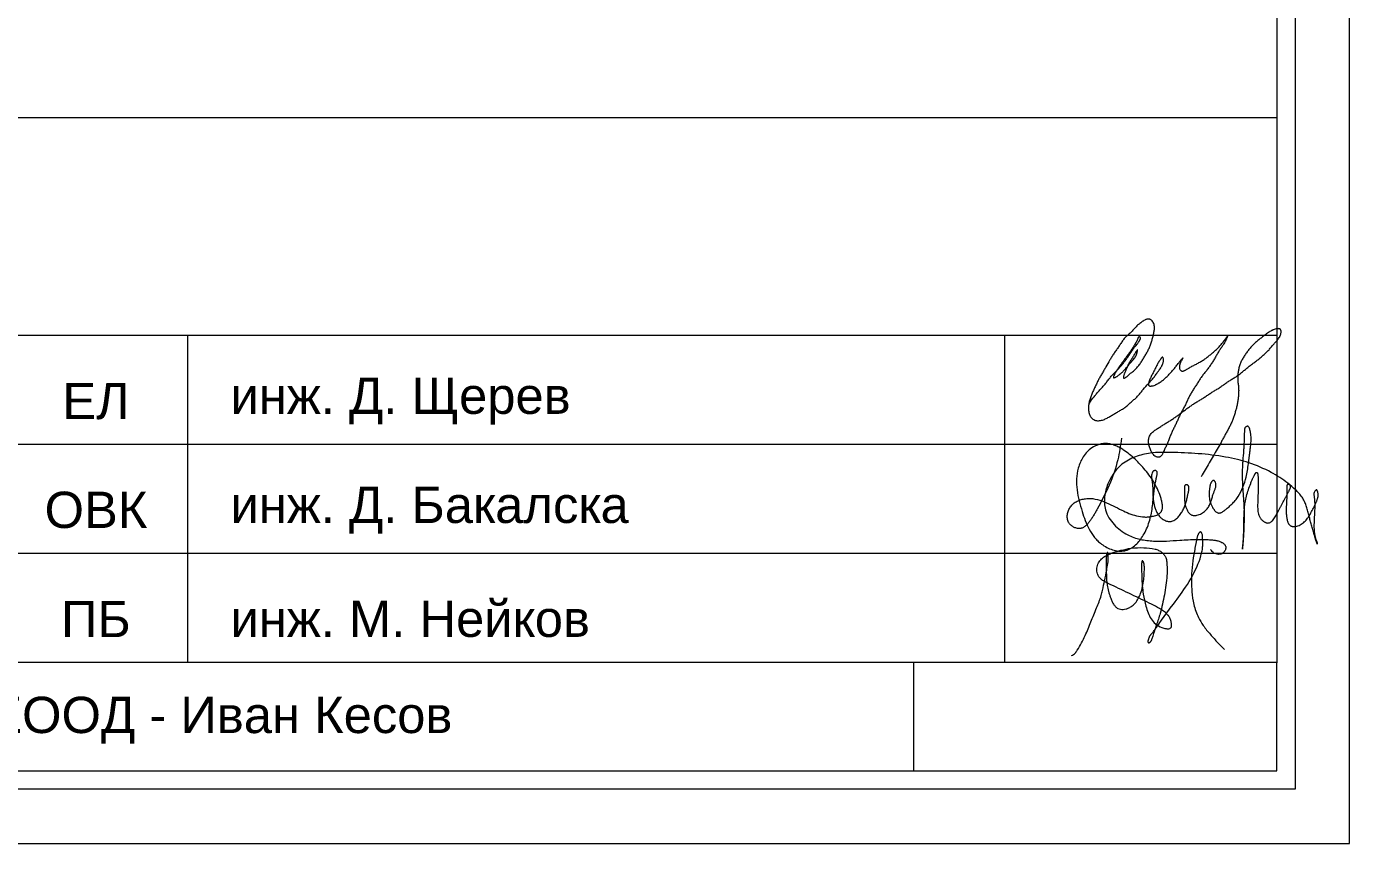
# Model space of a CAD drawing. Header units: centimetres. Extents: x 0 to 25250, y 0 to 2250.
# Drawn here: x 8835.6 to 9200, y 0 to 225.1 of the extents above; entities that cross this region are included whole.
import ezdxf

# ---------------------------------------------------------------- set-up
doc = ezdxf.new("R2010")
doc.units = ezdxf.units.CM
doc.layers.add('A-ANNO-NOTE', color=7, linetype='Continuous', lineweight=9)
doc.layers.add('G-ANNO-TTLB', color=7, linetype='Continuous', lineweight=9)
doc.styles.add('19_xrefed$0$Arial', font='arial.ttf', dxfattribs={"height": 0.2})

# ---------------------------------------------------------------- blocks, each defined once
blk = doc.blocks.new('TEC_ОФИЦИАЛНА РАМКА - TEC_ОФИЦИАЛНА РАМКА-2548456-СГРАДА ТИП III - ПЛАН ПОКРИВ')
at = {"layer": 'A-ANNO-NOTE'}
for p, q in [((41.2208, 1.3538), (41.2208, -1.6462)), ((27.2208, -0.4462), (41.2208, -0.4462)), ((27.2208, -1.6462), (41.2208, -1.6462)), ((27.2234, -1.6462), (41.2234, -1.6462)), ((35.2208, -1.6462), (35.2208, -3.4462)), ((39.7208, -1.6462), (39.7208, -3.4462)), ((41.2208, -1.6462), (41.2208, -3.4462)), ((27.2234, -2.2462), (41.2234, -2.2462)), ((27.2234, -2.8462), (41.2234, -2.8462)), ((27.2208, -3.4462), (41.2208, -3.4462)), ((27.2234, -3.4462), (41.2234, -3.4462)), ((39.2208, -4.0462), (39.2208, -3.4462)), ((41.2208, -4.0462), (41.2208, -3.4462)), ((27.2208, -4.0462), (41.2208, -4.0462))]:
    blk.add_line(p, q, dxfattribs=at)
for points, knots in [([(40.1881, -2.0199), (40.195, -2.0071), (40.2092, -1.9902), (40.2278, -1.9678), (40.242, -1.9512), (40.2568, -1.9351), (40.2714, -1.9188), (40.2848, -1.9016), (40.298, -1.8841), (40.3122, -1.8675), (40.3272, -1.8516), (40.3425, -1.836), (40.3576, -1.8202), (40.3718, -1.8035), (40.3851, -1.7862), (40.398, -1.7685), (40.4104, -1.7506), (40.4205, -1.7354), (40.4286, -1.7233), (40.4339, -1.7159), (40.4383, -1.7101), (40.4429, -1.7043), (40.4488, -1.6972), (40.4544, -1.6902), (40.4583, -1.6846), (40.4607, -1.6809), (40.4626, -1.6778), (40.464, -1.6753), (40.4654, -1.6726), (40.4669, -1.6698), (40.4683, -1.6668), (40.4693, -1.6639), (40.4696, -1.6612), (40.4691, -1.6587), (40.4675, -1.6566), (40.4651, -1.6553), (40.4628, -1.6547), (40.4605, -1.655), (40.4584, -1.6565), (40.4566, -1.6593), (40.4553, -1.6621), (40.4541, -1.6653), (40.4532, -1.668), (40.452, -1.6711), (40.4509, -1.674), (40.449, -1.678), (40.4469, -1.682), (40.4442, -1.6864), (40.442, -1.69), (40.4402, -1.6929), (40.4375, -1.6974), (40.4334, -1.7046), (40.4278, -1.7142), (40.4218, -1.7234), (40.4156, -1.7323), (40.4092, -1.7412), (40.4028, -1.75), (40.3963, -1.7588), (40.3898, -1.7676), (40.3812, -1.7794), (40.3727, -1.7912), (40.3641, -1.803), (40.3577, -1.8117), (40.3513, -1.8206), (40.3449, -1.83), (40.3391, -1.8391), (40.3349, -1.8459), (40.3316, -1.8518), (40.3289, -1.8567), (40.3265, -1.8614), (40.3244, -1.8656), (40.3222, -1.87), (40.3205, -1.8743), (40.32, -1.8775), (40.3204, -1.8796), (40.3225, -1.8804), (40.3263, -1.8796), (40.3299, -1.8782), (40.3331, -1.8768), (40.3369, -1.8749), (40.341, -1.8724), (40.3453, -1.8693), (40.3492, -1.866), (40.3531, -1.8627), (40.3571, -1.8592), (40.3613, -1.8557), (40.3655, -1.8521), (40.3696, -1.8484), (40.375, -1.8433), (40.3812, -1.8367), (40.3884, -1.8285), (40.3955, -1.8202), (40.4025, -1.8118), (40.4084, -1.8049), (40.4133, -1.7994), (40.417, -1.7955), (40.4208, -1.7916), (40.4245, -1.7876), (40.4281, -1.7834), (40.4328, -1.7776), (40.437, -1.7714), (40.4407, -1.7653), (40.444, -1.7594), (40.4474, -1.7522), (40.4502, -1.7431), (40.4522, -1.7343), (40.4529, -1.73), (40.4531, -1.7266), (40.4523, -1.7258), (40.4504, -1.7277), (40.4481, -1.7309), (40.4454, -1.7353), (40.4428, -1.7396), (40.4405, -1.7435), (40.438, -1.7478), (40.4345, -1.7539), (40.4306, -1.7606), (40.4252, -1.7694), (40.4191, -1.779), (40.413, -1.7883), (40.4082, -1.796), (40.4046, -1.8022), (40.4013, -1.8087), (40.3974, -1.8169), (40.3931, -1.8273), (40.3897, -1.8358), (40.387, -1.8422), (40.3844, -1.8483), (40.3819, -1.8545), (40.3794, -1.8617), (40.3775, -1.8679), (40.3759, -1.8739), (40.3753, -1.878), (40.3753, -1.8806), (40.3759, -1.8827), (40.3778, -1.8834), (40.3817, -1.882), (40.3861, -1.8792), (40.3899, -1.8763), (40.3936, -1.8736), (40.3976, -1.8704), (40.4018, -1.8669), (40.4056, -1.8635), (40.4093, -1.8603), (40.4131, -1.857), (40.4186, -1.8525), (40.4258, -1.8467), (40.4345, -1.8397), (40.4413, -1.8337), (40.4465, -1.8286), (40.4514, -1.8233), (40.4573, -1.8163), (40.4638, -1.8075), (40.4722, -1.7956), (40.482, -1.7802), (40.4914, -1.7646), (40.4988, -1.7521), (40.5061, -1.7395), (40.513, -1.7266), (40.5191, -1.7134), (40.5244, -1.6998), (40.529, -1.686), (40.5331, -1.672), (40.5359, -1.6614), (40.5386, -1.6508), (40.5411, -1.6402), (40.5434, -1.6295), (40.5454, -1.6188), (40.5467, -1.6079), (40.5465, -1.5968), (40.5446, -1.586), (40.5405, -1.5758), (40.5351, -1.5682), (40.5296, -1.5629), (40.525, -1.5597), (40.5209, -1.5578), (40.5174, -1.5569), (40.5138, -1.5564), (40.5092, -1.5566), (40.5038, -1.5578), (40.4984, -1.5597), (40.4916, -1.5628), (40.4854, -1.5665), (40.4794, -1.5706), (40.4735, -1.5748), (40.4662, -1.5803), (40.4578, -1.5873), (40.4498, -1.5947), (40.4421, -1.6025), (40.4346, -1.6104), (40.4271, -1.6184), (40.4196, -1.6264), (40.4118, -1.634), (40.4036, -1.6412), (40.3954, -1.6485), (40.3874, -1.6559), (40.3799, -1.6639), (40.3732, -1.6726), (40.3671, -1.6816), (40.3612, -1.6908), (40.3552, -1.7), (40.3491, -1.709), (40.3427, -1.7179), (40.3364, -1.7268), (40.3301, -1.7357), (40.3219, -1.7478), (40.3121, -1.7632), (40.2972, -1.7882), (40.2829, -1.8136), (40.2684, -1.8389), (40.2573, -1.8577), (40.2479, -1.8733), (40.2408, -1.8861), (40.2341, -1.899), (40.2278, -1.9121), (40.2216, -1.9253), (40.2154, -1.9385), (40.2076, -1.955), (40.1989, -1.975), (40.1914, -1.9956), (40.1857, -2.0167), (40.1826, -2.0384), (40.1829, -2.0567), (40.1851, -2.0711), (40.188, -2.0818), (40.1917, -2.0902), (40.1956, -2.0964), (40.2002, -2.1021), (40.2073, -2.1081), (40.2171, -2.1132), (40.2278, -2.1161), (40.2388, -2.1169), (40.2497, -2.1157), (40.264, -2.1122), (40.2808, -2.1051), (40.2966, -2.096), (40.309, -2.0883), (40.3214, -2.0807), (40.3372, -2.0716), (40.3563, -2.0609), (40.372, -2.0518), (40.3841, -2.0437), (40.3958, -2.0349), (40.4092, -2.0226), (40.4251, -2.0075), (40.4419, -1.9936), (40.4579, -1.9786), (40.4713, -1.9613), (40.4885, -1.9377), (40.5094, -1.9173), (40.5288, -1.8955), (40.5426, -1.8785), (40.5533, -1.8638), (40.5617, -1.8519), (40.567, -1.8445), (40.5714, -1.8387), (40.5758, -1.8329), (40.58, -1.827), (40.5838, -1.8207), (40.5864, -1.8157), (40.5887, -1.8107), (40.5905, -1.8066), (40.5917, -1.8032), (40.5929, -1.8), (40.5943, -1.7959), (40.5954, -1.7908), (40.596, -1.7853), (40.5959, -1.7791), (40.595, -1.7733), (40.5938, -1.7696), (40.5926, -1.7675), (40.5911, -1.7667), (40.5893, -1.7672), (40.5872, -1.7686), (40.5851, -1.7708), (40.5829, -1.7734), (40.5808, -1.7763), (40.5788, -1.7792), (40.5763, -1.7827), (40.5725, -1.7884), (40.5682, -1.7956), (40.5634, -1.8042), (40.5582, -1.814), (40.5531, -1.8241), (40.5484, -1.8339), (40.5436, -1.8436), (40.5385, -1.8532), (40.5334, -1.863), (40.5284, -1.8729), (40.5238, -1.8826), (40.5202, -1.8904), (40.5177, -1.8972), (40.5162, -1.9017), (40.5151, -1.9057), (40.5141, -1.9098), (40.5134, -1.914), (40.5135, -1.9178), (40.5139, -1.9203), (40.5149, -1.9225), (40.5166, -1.924), (40.5188, -1.925), (40.5224, -1.9258), (40.5265, -1.9258), (40.5307, -1.9254), (40.5348, -1.9248), (40.5413, -1.9232), (40.5478, -1.9207), (40.5542, -1.9176), (40.559, -1.9152), (40.5638, -1.9127), (40.5686, -1.91), (40.5734, -1.9072), (40.5795, -1.9032), (40.5868, -1.8978), (40.5953, -1.8909), (40.6035, -1.8837), (40.6143, -1.8738), (40.6272, -1.861), (40.642, -1.8449), (40.6562, -1.8283), (40.6697, -1.8112), (40.6813, -1.7963), (40.6888, -1.7861), (40.6947, -1.7786), (40.7005, -1.7721), (40.7039, -1.7688), (40.703, -1.7713), (40.6985, -1.779), (40.6943, -1.7862), (40.6912, -1.7921), (40.6889, -1.7971), (40.6872, -1.8017), (40.6859, -1.8063), (40.6846, -1.8127), (40.6835, -1.8202), (40.6841, -1.8277), (40.6859, -1.8331), (40.6893, -1.8379), (40.6931, -1.8409), (40.6964, -1.8425), (40.699, -1.8431), (40.7016, -1.8432), (40.7051, -1.8428), (40.7096, -1.8414), (40.714, -1.8392), (40.7175, -1.8374), (40.7208, -1.8355), (40.7264, -1.8323), (40.7325, -1.8286), (40.7386, -1.825), (40.7449, -1.8214), (40.7529, -1.817), (40.7626, -1.8118), (40.7724, -1.8069), (40.7821, -1.8019), (40.7949, -1.795), (40.8075, -1.7877), (40.8197, -1.7797), (40.8315, -1.7711), (40.8429, -1.762), (40.8542, -1.7528), (40.8627, -1.7459), (40.8711, -1.739), (40.8794, -1.7318), (40.8874, -1.7245), (40.8952, -1.7167), (40.9027, -1.7088), (40.9098, -1.7008), (40.9169, -1.6922), (40.9229, -1.6846), (40.9274, -1.6789), (40.9306, -1.6749), (40.9335, -1.6714), (40.9364, -1.6678), (40.9391, -1.6642), (40.9417, -1.6606), (40.9439, -1.6575), (40.9463, -1.654), (40.9498, -1.6492), (40.9484, -1.6537), (40.9457, -1.6601), (40.9437, -1.6643), (40.9414, -1.6688), (40.9383, -1.6744), (40.9341, -1.6823), (40.9296, -1.6906), (40.9258, -1.697), (40.9219, -1.7032), (40.9169, -1.7107), (40.9106, -1.7196), (40.9055, -1.7271), (40.9015, -1.7333), (40.8977, -1.7395), (40.8913, -1.7505), (40.8825, -1.7665), (40.8714, -1.7853), (40.8596, -1.8037), (40.8472, -1.8217), (40.8363, -1.8363), (40.8272, -1.8477), (40.8203, -1.8561), (40.8134, -1.8646), (40.8067, -1.8733), (40.8004, -1.8822), (40.7945, -1.8914), (40.7889, -1.9008), (40.7833, -1.9102), (40.7776, -1.9195), (40.7715, -1.9286), (40.7653, -1.9376), (40.7592, -1.9467), (40.7533, -1.9558), (40.7459, -1.9684), (40.7374, -1.9845), (40.7282, -2.0043), (40.7206, -2.0209), (40.7142, -2.034), (40.709, -2.0436), (40.7036, -2.0531), (40.6983, -2.0627), (40.6931, -2.0723), (40.6866, -2.0853), (40.679, -2.1019), (40.6702, -2.1219), (40.6625, -2.1384), (40.6562, -2.1515), (40.6498, -2.1646), (40.6434, -2.1777), (40.6375, -2.191), (40.6334, -2.2012), (40.6295, -2.2114), (40.6257, -2.2216), (40.6225, -2.2301), (40.6197, -2.2369), (40.6167, -2.2435), (40.6129, -2.2518), (40.6081, -2.2617), (40.6043, -2.2699), (40.6013, -2.2765), (40.5984, -2.2831), (40.5956, -2.2898), (40.5929, -2.2956), (40.5912, -2.299), (40.5895, -2.3023), (40.5872, -2.3065), (40.5839, -2.3109), (40.5806, -2.314), (40.5774, -2.3158), (40.574, -2.3172), (40.5694, -2.3181), (40.5637, -2.318), (40.5583, -2.3167), (40.5533, -2.3144), (40.5487, -2.3113), (40.5431, -2.3064), (40.5371, -2.2995), (40.5311, -2.2903), (40.5261, -2.2806), (40.5219, -2.2705), (40.5182, -2.2602), (40.5154, -2.2496), (40.5136, -2.2388), (40.5133, -2.2278), (40.5146, -2.2169), (40.5176, -2.2063), (40.5222, -2.1963), (40.5284, -2.1871), (40.536, -2.1792), (40.5445, -2.1723), (40.5535, -2.166), (40.5627, -2.1602), (40.5719, -2.1543), (40.5812, -2.1485), (40.5935, -2.1407), (40.6089, -2.131), (40.6275, -2.1195), (40.6459, -2.1077), (40.664, -2.0955), (40.6818, -2.0827), (40.6991, -2.0695), (40.7165, -2.0562), (40.7342, -2.0433), (40.7521, -2.0309), (40.7704, -2.0189), (40.7891, -2.0075), (40.8048, -1.9982), (40.8172, -1.9906), (40.8294, -1.9826), (40.8412, -1.9742), (40.8533, -1.9659), (40.8655, -1.958), (40.8813, -1.949), (40.9002, -1.938), (40.9181, -1.9254), (40.9357, -1.9125), (40.9538, -1.9001), (40.9722, -1.8884), (40.991, -1.8772), (41.0093, -1.8652), (41.0264, -1.8516), (41.0429, -1.8372), (41.0597, -1.8233), (41.0769, -1.8098), (41.0945, -1.7969), (41.1121, -1.7839), (41.1291, -1.7701), (41.1457, -1.7559), (41.1619, -1.7412), (41.1749, -1.7284), (41.1845, -1.7175), (41.1915, -1.7091), (41.1984, -1.7006), (41.2042, -1.6936), (41.2091, -1.6881), (41.214, -1.6828), (41.219, -1.6775), (41.2238, -1.672), (41.2284, -1.6663), (41.2325, -1.6602), (41.2362, -1.6539), (41.2394, -1.6475), (41.2419, -1.6408), (41.2434, -1.6335), (41.2438, -1.6286), (41.2438, -1.6245), (41.2434, -1.6205), (41.2425, -1.6169), (41.2407, -1.6139), (41.239, -1.6122), (41.2368, -1.6109), (41.2335, -1.6098), (41.2287, -1.6093), (41.2204, -1.6098), (41.2112, -1.6118), (41.2029, -1.6148), (41.1964, -1.6178), (41.1899, -1.6209), (41.1834, -1.6244), (41.1772, -1.6283), (41.1711, -1.6324), (41.1638, -1.6378), (41.1551, -1.6444), (41.1465, -1.6511), (41.1378, -1.6577), (41.1292, -1.6645), (41.1206, -1.6712), (41.1092, -1.6803), (41.0981, -1.6898), (41.0877, -1.7), (41.0778, -1.7107), (41.0686, -1.722), (41.0597, -1.7335), (41.051, -1.7452), (41.0407, -1.7602), (41.0294, -1.779), (41.0214, -1.7954), (41.0162, -1.809), (41.0118, -1.8229), (41.008, -1.8408), (41.0058, -1.8589), (41.0049, -1.8734), (41.0049, -1.8844), (41.0053, -1.8953), (41.0064, -1.9062), (41.0077, -1.917), (41.009, -1.9279), (41.01, -1.9388), (41.0103, -1.9497), (41.01, -1.9606), (41.0094, -1.9715), (41.0084, -1.9824), (41.007, -1.9969), (41.0053, -2.0114), (41.0027, -2.0258), (40.9996, -2.04), (40.9958, -2.0541), (40.9916, -2.068), (40.9874, -2.082), (40.983, -2.0959), (40.978, -2.1096), (40.9727, -2.1231), (40.9651, -2.1397), (40.955, -2.1591), (40.9445, -2.1782), (40.9339, -2.1974), (40.9236, -2.2167), (40.9096, -2.2422), (40.8911, -2.2736), (40.8694, -2.3115), (40.8475, -2.3494), (40.8256, -2.3872), (40.8111, -2.4124), (40.8038, -2.4251)], [0, 0, 0, 0, 0.013993, 0.020989, 0.027986, 0.034982, 0.041979, 0.048975, 0.055972, 0.062968, 0.069965, 0.076961, 0.083958, 0.090954, 0.097951, 0.104947, 0.111943, 0.11894, 0.122438, 0.125936, 0.127685, 0.129435, 0.132933, 0.136431, 0.13818, 0.139929, 0.140804, 0.141678, 0.142553, 0.143428, 0.144302, 0.145177, 0.146051, 0.146926, 0.1478, 0.148675, 0.149331, 0.149987, 0.151299, 0.152173, 0.153048, 0.153922, 0.154797, 0.155234, 0.156546, 0.15742, 0.15917, 0.160919, 0.162668, 0.163542, 0.164417, 0.167915, 0.171413, 0.174912, 0.17841, 0.181908, 0.185406, 0.188905, 0.192403, 0.195901, 0.202897, 0.206396, 0.209894, 0.213392, 0.21689, 0.220389, 0.223887, 0.225636, 0.227385, 0.229134, 0.230009, 0.230883, 0.232632, 0.233507, 0.234382, 0.235693, 0.237005, 0.23788, 0.238754, 0.239629, 0.241378, 0.243127, 0.244876, 0.246625, 0.248375, 0.250124, 0.251873, 0.253622, 0.255371, 0.258869, 0.262367, 0.265866, 0.269364, 0.272862, 0.274611, 0.27636, 0.278109, 0.279859, 0.281608, 0.283357, 0.286855, 0.288604, 0.290353, 0.293852, 0.29735, 0.299099, 0.299973, 0.300848, 0.302597, 0.303472, 0.304346, 0.306095, 0.30697, 0.307844, 0.309594, 0.311343, 0.314841, 0.318339, 0.321837, 0.325336, 0.328834, 0.330583, 0.332332, 0.33583, 0.339329, 0.342827, 0.344576, 0.346325, 0.349823, 0.351572, 0.353321, 0.355071, 0.355945, 0.35682, 0.357694, 0.359006, 0.360318, 0.362067, 0.362942, 0.363816, 0.365565, 0.367314, 0.369064, 0.370813, 0.372562, 0.374311, 0.377809, 0.381307, 0.384806, 0.386555, 0.388304, 0.391802, 0.3953, 0.398799, 0.405795, 0.412791, 0.41629, 0.419788, 0.426784, 0.430283, 0.433781, 0.440777, 0.444276, 0.447774, 0.451272, 0.45477, 0.458268, 0.461767, 0.465265, 0.468763, 0.472261, 0.47576, 0.479258, 0.481007, 0.482756, 0.484505, 0.48538, 0.486254, 0.488003, 0.489753, 0.491502, 0.493251, 0.496749, 0.498498, 0.500247, 0.503746, 0.507244, 0.510742, 0.51424, 0.517738, 0.521237, 0.524735, 0.528233, 0.531731, 0.53523, 0.538728, 0.542226, 0.545724, 0.549223, 0.552721, 0.556219, 0.559717, 0.563215, 0.566714, 0.570212, 0.57371, 0.580707, 0.587703, 0.601696, 0.608692, 0.615689, 0.622685, 0.626184, 0.629682, 0.636678, 0.640177, 0.643675, 0.650671, 0.657668, 0.664664, 0.671661, 0.678657, 0.685654, 0.689152, 0.69265, 0.696148, 0.697897, 0.699647, 0.703145, 0.706643, 0.710141, 0.713639, 0.717138, 0.720636, 0.727632, 0.734629, 0.738127, 0.741625, 0.748622, 0.755618, 0.762615, 0.766113, 0.769611, 0.776608, 0.783604, 0.790601, 0.797597, 0.804594, 0.81159, 0.825583, 0.832579, 0.839576, 0.846572, 0.850071, 0.853569, 0.855318, 0.857067, 0.860565, 0.862314, 0.864063, 0.865813, 0.867562, 0.868436, 0.869311, 0.87106, 0.872809, 0.874558, 0.876307, 0.878056, 0.878931, 0.879806, 0.88068, 0.881555, 0.882429, 0.883304, 0.884178, 0.885053, 0.885927, 0.886802, 0.888551, 0.892049, 0.895548, 0.899046, 0.902544, 0.906042, 0.90954, 0.913039, 0.916537, 0.920035, 0.923533, 0.927032, 0.928781, 0.93053, 0.931404, 0.932279, 0.934028, 0.934903, 0.935777, 0.936652, 0.937526, 0.938401, 0.939275, 0.941025, 0.941899, 0.942774, 0.944523, 0.948021, 0.94977, 0.951519, 0.953268, 0.955018, 0.956767, 0.958516, 0.962014, 0.965512, 0.96901, 0.972509, 0.979505, 0.986502, 0.993498, 1.000495, 1.007491, 1.010989, 1.014487, 1.016237, 1.017111, 1.019735, 1.021484, 1.023233, 1.024982, 1.026731, 1.02848, 1.03023, 1.031979, 1.035477, 1.037226, 1.038975, 1.040724, 1.042473, 1.043348, 1.044222, 1.045097, 1.045972, 1.047721, 1.04947, 1.050344, 1.051219, 1.052968, 1.056466, 1.058215, 1.059964, 1.063463, 1.066961, 1.070459, 1.073957, 1.077456, 1.084452, 1.08795, 1.091449, 1.098445, 1.101943, 1.105442, 1.10894, 1.112438, 1.115936, 1.119434, 1.122933, 1.126431, 1.129929, 1.133427, 1.135177, 1.136926, 1.138675, 1.140424, 1.142173, 1.143048, 1.143922, 1.144797, 1.145671, 1.148295, 1.149169, 1.150919, 1.152668, 1.154417, 1.157915, 1.161413, 1.163162, 1.164911, 1.16841, 1.171908, 1.175406, 1.177155, 1.178904, 1.182403, 1.189399, 1.196396, 1.203392, 1.210389, 1.217385, 1.220883, 1.224381, 1.22788, 1.231378, 1.234876, 1.238374, 1.241873, 1.245371, 1.248869, 1.252367, 1.255866, 1.259364, 1.262862, 1.26636, 1.273357, 1.280353, 1.28735, 1.290848, 1.294346, 1.297844, 1.301343, 1.304841, 1.308339, 1.315335, 1.322332, 1.329328, 1.332827, 1.336325, 1.343321, 1.34682, 1.350318, 1.353816, 1.357314, 1.360813, 1.362562, 1.364311, 1.367809, 1.371307, 1.374805, 1.376555, 1.378304, 1.381802, 1.383551, 1.384426, 1.3853, 1.387049, 1.388798, 1.390547, 1.391422, 1.392297, 1.394046, 1.395795, 1.397544, 1.399293, 1.401042, 1.402791, 1.40629, 1.409788, 1.413286, 1.416784, 1.420282, 1.423781, 1.427279, 1.430777, 1.434275, 1.437774, 1.441272, 1.44477, 1.448268, 1.451767, 1.455265, 1.458763, 1.462261, 1.465759, 1.469258, 1.476254, 1.483251, 1.490247, 1.497244, 1.50424, 1.511237, 1.518233, 1.525229, 1.532226, 1.539222, 1.546219, 1.553215, 1.556714, 1.560212, 1.567208, 1.570706, 1.574205, 1.581201, 1.588198, 1.595194, 1.602191, 1.609187, 1.616183, 1.62318, 1.630176, 1.637173, 1.644169, 1.651166, 1.658162, 1.665159, 1.672155, 1.679152, 1.686148, 1.693145, 1.700141, 1.703639, 1.707138, 1.710636, 1.714134, 1.715883, 1.717632, 1.72113, 1.72288, 1.724629, 1.728127, 1.729876, 1.731625, 1.735123, 1.736873, 1.738622, 1.739496, 1.740371, 1.74212, 1.742994, 1.743869, 1.744744, 1.745618, 1.747367, 1.749116, 1.752615, 1.756113, 1.757862, 1.759611, 1.763109, 1.764858, 1.766607, 1.770106, 1.773604, 1.777102, 1.7806, 1.784099, 1.787597, 1.791095, 1.798092, 1.80159, 1.805088, 1.812085, 1.815583, 1.819081, 1.826077, 1.833074, 1.84007, 1.843569, 1.847067, 1.854063, 1.86106, 1.864558, 1.868056, 1.871554, 1.875053, 1.878551, 1.882049, 1.885547, 1.889046, 1.892544, 1.896042, 1.89954, 1.903039, 1.910035, 1.913533, 1.917032, 1.924028, 1.927526, 1.931024, 1.938021, 1.941519, 1.945017, 1.952014, 1.95901, 1.966007, 1.973003, 1.98, 1.986996, 2.000989, 2.014982, 2.028975, 2.042968, 2.056961, 2.056961, 2.056961, 2.056961]), ([(40.3644, -2.213), (40.359, -2.2527), (40.3468, -2.3416), (40.2998, -2.473), (40.2518, -2.5668), (40.2214, -2.6213), (40.2116, -2.6381), (40.2029, -2.6519), (40.1956, -2.6627), (40.1886, -2.6727), (40.1795, -2.6845), (40.1694, -2.695), (40.1601, -2.702), (40.1525, -2.7063), (40.1457, -2.7088), (40.14, -2.71), (40.134, -2.7107), (40.1264, -2.7105), (40.1143, -2.7084), (40.1, -2.7029), (40.0873, -2.6941), (40.0788, -2.6852), (40.0732, -2.677), (40.0688, -2.6672), (40.0654, -2.6523), (40.0658, -2.6331), (40.072, -2.611), (40.0831, -2.5904), (40.0995, -2.5728), (40.1201, -2.5594), (40.1428, -2.5505), (40.1674, -2.5454), (40.1933, -2.5443), (40.2285, -2.5486), (40.2707, -2.5624), (40.3185, -2.5852), (40.3629, -2.6082), (40.4057, -2.6278), (40.4475, -2.642), (40.4839, -2.6476), (40.5134, -2.647), (40.5321, -2.6443), (40.5475, -2.6406), (40.5595, -2.6365), (40.569, -2.6317), (40.5759, -2.6268), (40.5802, -2.6227), (40.5835, -2.6183), (40.586, -2.614), (40.5879, -2.6093), (40.5896, -2.6028), (40.5907, -2.5945), (40.5905, -2.5812), (40.5879, -2.5647), (40.5807, -2.5372), (40.5683, -2.5023), (40.5481, -2.4616), (40.5233, -2.4236), (40.4877, -2.3787), (40.4409, -2.3277), (40.3927, -2.2883), (40.3561, -2.2654), (40.3345, -2.2544), (40.3117, -2.2462), (40.2808, -2.2406), (40.242, -2.2449), (40.2034, -2.2623), (40.1743, -2.2871), (40.1534, -2.3144), (40.1374, -2.3449), (40.1231, -2.3857), (40.1154, -2.4375), (40.1188, -2.4985), (40.1307, -2.5583), (40.147, -2.6143), (40.1646, -2.667), (40.186, -2.7156), (40.2099, -2.753), (40.2337, -2.7791), (40.2559, -2.7982), (40.283, -2.8152), (40.315, -2.8287), (40.349, -2.8359), (40.3781, -2.8348), (40.4, -2.8282), (40.4205, -2.8184), (40.4432, -2.8014), (40.4662, -2.7764), (40.4867, -2.7466), (40.5041, -2.7124), (40.5226, -2.6617), (40.5335, -2.6082), (40.5392, -2.5536), (40.5424, -2.5189), (40.546, -2.4913), (40.5492, -2.4706), (40.553, -2.4501), (40.5563, -2.4349), (40.5585, -2.425), (40.5595, -2.4203), (40.5603, -2.4164), (40.5609, -2.4132), (40.5615, -2.4099), (40.5619, -2.4059), (40.5616, -2.4011), (40.5596, -2.3964), (40.5569, -2.3935), (40.5545, -2.3921), (40.5529, -2.3915), (40.5512, -2.3912), (40.5488, -2.3911), (40.5458, -2.3915), (40.5429, -2.3926), (40.5408, -2.3939), (40.5389, -2.3954), (40.5368, -2.3977), (40.5349, -2.401), (40.5321, -2.4075), (40.5301, -2.4173), (40.5305, -2.435), (40.534, -2.4523), (40.5359, -2.4699), (40.5366, -2.4832), (40.537, -2.4965), (40.5375, -2.5188), (40.5393, -2.5502), (40.5449, -2.5835), (40.5532, -2.6092), (40.5619, -2.6275), (40.5737, -2.6441), (40.5864, -2.6557), (40.5983, -2.6632), (40.6081, -2.6678), (40.6168, -2.6704), (40.6239, -2.6716), (40.6296, -2.672), (40.6354, -2.6717), (40.6435, -2.6702), (40.653, -2.6664), (40.6634, -2.6598), (40.6757, -2.6491), (40.6888, -2.6334), (40.7016, -2.613), (40.7121, -2.5917), (40.7197, -2.5697), (40.7253, -2.547), (40.7291, -2.5298), (40.7317, -2.518), (40.733, -2.5117), (40.7343, -2.5054), (40.7353, -2.4991), (40.7359, -2.4938), (40.7361, -2.4895), (40.7362, -2.4862), (40.736, -2.4828), (40.7354, -2.4796), (40.7345, -2.4771), (40.7334, -2.4753), (40.7325, -2.4742), (40.7317, -2.4733), (40.7306, -2.4723), (40.729, -2.4713), (40.727, -2.4703), (40.7247, -2.4695), (40.7221, -2.4692), (40.7193, -2.4694), (40.7168, -2.4703), (40.7149, -2.4721), (40.7134, -2.4744), (40.7123, -2.477), (40.7117, -2.4792), (40.7115, -2.481), (40.7113, -2.4831), (40.7112, -2.4861), (40.7114, -2.4892), (40.7115, -2.4917), (40.7115, -2.4941), (40.7115, -2.4985), (40.7114, -2.5048), (40.7114, -2.5122), (40.7113, -2.5197), (40.7113, -2.5272), (40.7113, -2.5347), (40.7114, -2.5447), (40.7119, -2.5571), (40.7137, -2.572), (40.7169, -2.5867), (40.7211, -2.5988), (40.7256, -2.6086), (40.7297, -2.6161), (40.7337, -2.6221), (40.7374, -2.6265), (40.7411, -2.6301), (40.7459, -2.6338), (40.7522, -2.6368), (40.7589, -2.6384), (40.7658, -2.639), (40.7727, -2.6386), (40.7818, -2.6371), (40.7929, -2.6338), (40.8055, -2.6281), (40.8173, -2.6207), (40.828, -2.6118), (40.8368, -2.6023), (40.8437, -2.5925), (40.8508, -2.5796), (40.8574, -2.5625), (40.8626, -2.545), (40.8668, -2.531), (40.8699, -2.5215), (40.873, -2.5129), (40.8759, -2.5054), (40.8788, -2.4978), (40.8815, -2.4902), (40.8838, -2.4824), (40.8852, -2.4745), (40.8853, -2.4662), (40.8839, -2.4597), (40.882, -2.4556), (40.8807, -2.4534), (40.8797, -2.452), (40.8787, -2.4507), (40.8776, -2.4493), (40.8763, -2.448), (40.8749, -2.4469), (40.8738, -2.4463), (40.8729, -2.446), (40.8721, -2.4458), (40.8708, -2.4458), (40.8686, -2.4464), (40.8656, -2.4484), (40.863, -2.4509), (40.8608, -2.4535), (40.8589, -2.4561), (40.8574, -2.4589), (40.8562, -2.4617), (40.8546, -2.4662), (40.853, -2.4725), (40.8513, -2.4803), (40.8499, -2.4881), (40.8484, -2.4986), (40.8473, -2.5118), (40.8472, -2.533), (40.8509, -2.5594), (40.8598, -2.5826), (40.8685, -2.5979), (40.8734, -2.6051), (40.8777, -2.6106), (40.8812, -2.6145), (40.8851, -2.6181), (40.8894, -2.6214), (40.8936, -2.6236), (40.8972, -2.6248), (40.9009, -2.6254), (40.9056, -2.6253), (40.9112, -2.6238), (40.9164, -2.6216), (40.9213, -2.6188), (40.9261, -2.6157), (40.931, -2.6121), (40.9361, -2.6081), (40.9432, -2.6023), (40.9521, -2.5948), (40.9624, -2.5856), (40.9758, -2.5729), (40.9916, -2.5561), (41.0144, -2.5259), (41.0355, -2.4828), (41.0499, -2.4338), (41.0587, -2.3904), (41.0644, -2.3532), (41.0681, -2.3222), (41.071, -2.2973), (41.073, -2.2804), (41.0748, -2.2653), (41.077, -2.2475), (41.0786, -2.2296), (41.0787, -2.2116), (41.0779, -2.2004), (41.0769, -2.1915), (41.076, -2.1848), (41.0747, -2.1782), (41.0735, -2.1728), (41.0725, -2.1688), (41.0719, -2.1659), (41.0712, -2.1631), (41.0702, -2.1593), (41.0685, -2.1548), (41.0655, -2.1507), (41.0628, -2.1484), (41.0612, -2.1476), (41.0599, -2.1472), (41.0589, -2.147), (41.0578, -2.147), (41.0556, -2.1472), (41.0524, -2.1484), (41.0487, -2.151), (41.0459, -2.1543), (41.0432, -2.1594), (41.0422, -2.1644), (41.0418, -2.1687), (41.0416, -2.1708), (41.0415, -2.173), (41.0414, -2.1767), (41.0414, -2.1818), (41.0413, -2.1885), (41.0412, -2.1952), (41.041, -2.2042), (41.0406, -2.2154), (41.0399, -2.2333), (41.0387, -2.2556), (41.0363, -2.2913), (41.0335, -2.327), (41.031, -2.3627), (41.0293, -2.3978), (41.0296, -2.4413), (41.0329, -2.493), (41.0369, -2.5446), (41.0396, -2.5963), (41.0404, -2.6481), (41.0394, -2.6998), (41.0371, -2.7432), (41.0347, -2.7772), (41.033, -2.7972), (41.032, -2.8083), (41.0315, -2.8133), (41.0311, -2.8181), (41.0308, -2.8221), (41.0307, -2.8245), (41.0309, -2.8233), (41.0317, -2.816), (41.0332, -2.8032), (41.034, -2.7949), (41.0354, -2.7786), (41.0365, -2.7637), (41.0376, -2.7436), (41.0386, -2.7184), (41.039, -2.6882), (41.0393, -2.6579), (41.0399, -2.6277), (41.0418, -2.5975), (41.0458, -2.5654), (41.053, -2.5317), (41.0634, -2.4967), (41.074, -2.4682), (41.0821, -2.4485), (41.0869, -2.4374), (41.09, -2.4305), (41.0926, -2.4249), (41.0946, -2.4207), (41.0967, -2.4165), (41.0985, -2.4132), (41.1, -2.4106), (41.1011, -2.4087), (41.1024, -2.4068), (41.1036, -2.4051), (41.1047, -2.4038), (41.1056, -2.4028), (41.1065, -2.402), (41.1073, -2.4015), (41.108, -2.4013), (41.1085, -2.4012), (41.109, -2.4013), (41.1097, -2.4014), (41.1106, -2.4019), (41.1117, -2.4026), (41.1126, -2.4035), (41.1133, -2.4046), (41.1138, -2.4056), (41.1142, -2.4068), (41.1145, -2.408), (41.1147, -2.4092), (41.1149, -2.4104), (41.1152, -2.4116), (41.1154, -2.4128), (41.1156, -2.4144), (41.116, -2.4164), (41.1163, -2.4188), (41.1167, -2.4219), (41.1171, -2.4259), (41.1174, -2.4308), (41.1176, -2.4356), (41.1179, -2.442), (41.118, -2.4501), (41.1181, -2.4598), (41.118, -2.4694), (41.1178, -2.4823), (41.1173, -2.4984), (41.1167, -2.5178), (41.116, -2.5371), (41.1152, -2.5599), (41.1145, -2.5812), (41.1149, -2.6011), (41.1162, -2.616), (41.1189, -2.6307), (41.1239, -2.6448), (41.1319, -2.6576), (41.1396, -2.6652), (41.1449, -2.6694), (41.1478, -2.6714), (41.1514, -2.6738), (41.1553, -2.676), (41.1585, -2.6775), (41.1611, -2.6786), (41.164, -2.6795), (41.1683, -2.6803), (41.1726, -2.6804), (41.1769, -2.6796), (41.181, -2.6783), (41.1859, -2.6759), (41.1912, -2.6721), (41.1975, -2.6662), (41.2043, -2.6578), (41.2114, -2.647), (41.2179, -2.6358), (41.2239, -2.6244), (41.23, -2.612), (41.2366, -2.5989), (41.2463, -2.5804), (41.2563, -2.5622), (41.2664, -2.5439), (41.2725, -2.5325), (41.2773, -2.5232), (41.2809, -2.5163), (41.2844, -2.5093), (41.287, -2.5037), (41.2889, -2.4995), (41.2902, -2.4968), (41.2916, -2.4942), (41.2929, -2.4915), (41.2941, -2.4888), (41.295, -2.486), (41.2955, -2.483), (41.2956, -2.4795), (41.295, -2.4759), (41.2934, -2.4725), (41.2911, -2.4704), (41.2888, -2.4692), (41.2872, -2.4685), (41.2858, -2.468), (41.2843, -2.4675), (41.2828, -2.4672), (41.2813, -2.4672), (41.2803, -2.4673), (41.2794, -2.4677), (41.2785, -2.4682), (41.2778, -2.4689), (41.277, -2.4701), (41.2764, -2.4716), (41.276, -2.4731), (41.2758, -2.4742), (41.2756, -2.4754), (41.2754, -2.4776), (41.2754, -2.4801), (41.2756, -2.4829), (41.2758, -2.4857), (41.2759, -2.4892), (41.276, -2.495), (41.276, -2.5023), (41.276, -2.5109), (41.2759, -2.5195), (41.2756, -2.5281), (41.2752, -2.5367), (41.2746, -2.5482), (41.2737, -2.5626), (41.2727, -2.5798), (41.2721, -2.597), (41.2721, -2.612), (41.2724, -2.6246), (41.2731, -2.6385), (41.2746, -2.6522), (41.2774, -2.6658), (41.28, -2.6741), (41.2827, -2.6804), (41.2852, -2.685), (41.2883, -2.6892), (41.2921, -2.6931), (41.2959, -2.6958), (41.2994, -2.6975), (41.303, -2.6987), (41.3077, -2.6996), (41.3135, -2.6999), (41.3192, -2.6995), (41.3268, -2.6984), (41.3413, -2.6944), (41.3616, -2.6841), (41.3821, -2.6649), (41.3983, -2.6421), (41.4097, -2.6215), (41.4185, -2.6046), (41.4252, -2.5915), (41.4317, -2.5783), (41.4366, -2.5675), (41.4401, -2.5591), (41.4423, -2.5533), (41.4444, -2.5474), (41.4461, -2.5414), (41.4474, -2.5353), (41.448, -2.529), (41.4481, -2.5227), (41.4476, -2.5168), (41.4466, -2.5123), (41.4457, -2.5089), (41.445, -2.5066), (41.444, -2.5037), (41.4426, -2.5006), (41.4411, -2.4988), (41.44, -2.4981), (41.4393, -2.4978), (41.4386, -2.4977), (41.4376, -2.4977), (41.4345, -2.4987), (41.429, -2.5041), (41.426, -2.51), (41.4248, -2.5151), (41.4244, -2.5191), (41.4244, -2.5226), (41.4246, -2.5253), (41.4249, -2.5289), (41.4255, -2.533), (41.4262, -2.5375), (41.4268, -2.5421), (41.4274, -2.5478), (41.428, -2.5546), (41.4285, -2.5615), (41.429, -2.5706), (41.4292, -2.5821), (41.4292, -2.5958), (41.4286, -2.6142), (41.4273, -2.6391), (41.4253, -2.6707), (41.4245, -2.7044), (41.4262, -2.7297), (41.429, -2.7463), (41.4307, -2.7545), (41.4329, -2.7627), (41.4351, -2.7694), (41.4371, -2.7747), (41.4384, -2.7782), (41.4395, -2.781), (41.4402, -2.7827), (41.4407, -2.784), (41.441, -2.785), (41.4414, -2.786), (41.4418, -2.7873), (41.4423, -2.7891), (41.4427, -2.7914), (41.443, -2.7943), (41.4431, -2.7977), (41.442, -2.7956), (41.4398, -2.7883), (41.438, -2.7825), (41.4366, -2.7781), (41.4354, -2.7744), (41.4338, -2.7697), (41.4317, -2.7628), (41.4289, -2.7536), (41.4262, -2.7443), (41.4221, -2.7302), (41.4165, -2.7107), (41.4096, -2.6855), (41.403, -2.6603), (41.3965, -2.6351), (41.3898, -2.6099), (41.3823, -2.5849), (41.3728, -2.5606), (41.3595, -2.5375), (41.3426, -2.5163), (41.3169, -2.49), (41.2817, -2.4605), (41.2364, -2.429), (41.1667, -2.3875), (41.068, -2.345), (40.9323, -2.3132), (40.7879, -2.2964), (40.6682, -2.2916), (40.5799, -2.2904), (40.5138, -2.2948), (40.44, -2.3121), (40.3694, -2.3499), (40.3196, -2.4044), (40.2926, -2.455), (40.2777, -2.4994), (40.2708, -2.5353), (40.2696, -2.5718), (40.2787, -2.6274), (40.3114, -2.6793), (40.3586, -2.7215), (40.3958, -2.7449), (40.4328, -2.7607), (40.4797, -2.7741), (40.5403, -2.7812), (40.6134, -2.7801), (40.6928, -2.7744), (40.7636, -2.7701), (40.8179, -2.7703), (40.845, -2.7717), (40.8604, -2.773), (40.871, -2.774), (40.8807, -2.7753), (40.8893, -2.7768), (40.8978, -2.779), (40.9071, -2.7821), (40.9153, -2.7857), (40.9222, -2.7897), (40.9271, -2.7932), (40.9315, -2.7973), (40.9353, -2.802), (40.9376, -2.8065), (40.9388, -2.8104), (40.9393, -2.8139), (40.9393, -2.8181), (40.9383, -2.8245), (40.9361, -2.8305), (40.9329, -2.8361), (40.93, -2.8399), (40.9267, -2.8434), (40.9208, -2.848), (40.9113, -2.8522), (40.8984, -2.8535), (40.8856, -2.8515), (40.8756, -2.8471), (40.8688, -2.8417), (40.8625, -2.8353), (40.8585, -2.83), (40.8559, -2.8265)], [0, 0, 0, 0, 0.127857, 0.28541, 0.442964, 0.46371, 0.484457, 0.505204, 0.515577, 0.525951, 0.544449, 0.562947, 0.572196, 0.581445, 0.590694, 0.595318, 0.599943, 0.609686, 0.619428, 0.638914, 0.6584, 0.668142, 0.677885, 0.689994, 0.702104, 0.726322, 0.75054, 0.774759, 0.800642, 0.826525, 0.852408, 0.878292, 0.906469, 0.934646, 0.991, 1.047354, 1.103708, 1.150532, 1.197355, 1.244178, 1.26759, 1.291002, 1.304492, 1.317981, 1.331471, 1.338216, 1.344961, 1.350273, 1.355584, 1.360895, 1.366207, 1.37683, 1.387453, 1.408699, 1.429945, 1.478186, 1.526427, 1.574667, 1.622908, 1.709034, 1.79516, 1.820867, 1.846575, 1.872283, 1.89799, 1.946391, 1.994792, 2.031239, 2.067686, 2.104132, 2.140579, 2.205319, 2.270058, 2.334798, 2.399537, 2.45587, 2.512203, 2.568536, 2.596703, 2.624869, 2.66165, 2.698431, 2.735211, 2.771992, 2.79, 2.808008, 2.844023, 2.880039, 2.916054, 2.959077, 3.002101, 3.088147, 3.1326, 3.177053, 3.199279, 3.221506, 3.243732, 3.265959, 3.271078, 3.276198, 3.281317, 3.283877, 3.286437, 3.291557, 3.296676, 3.301796, 3.306916, 3.308733, 3.310551, 3.312368, 3.314186, 3.31782, 3.321455, 3.323403, 3.32535, 3.329244, 3.333138, 3.337032, 3.35106, 3.365087, 3.393141, 3.40729, 3.421438, 3.435587, 3.449735, 3.492744, 3.535752, 3.557257, 3.578761, 3.600265, 3.62177, 3.633271, 3.644773, 3.656275, 3.662026, 3.667777, 3.674268, 3.680759, 3.69374, 3.706722, 3.719703, 3.745666, 3.771629, 3.796403, 3.821177, 3.845951, 3.870725, 3.877566, 3.884407, 3.891249, 3.89809, 3.904931, 3.908352, 3.911772, 3.915193, 3.918614, 3.922034, 3.923744, 3.925455, 3.926598, 3.927742, 3.930029, 3.932316, 3.934603, 3.937425, 3.940246, 3.943068, 3.94589, 3.948712, 3.951534, 3.954356, 3.955767, 3.957177, 3.961157, 3.965137, 3.967127, 3.969117, 3.973097, 3.981056, 3.989016, 3.996975, 4.004935, 4.012895, 4.020854, 4.036774, 4.052693, 4.068612, 4.084531, 4.093667, 4.102802, 4.111937, 4.116505, 4.121073, 4.128386, 4.135699, 4.143012, 4.150325, 4.157637, 4.16495, 4.179576, 4.194334, 4.209091, 4.223848, 4.238606, 4.25028, 4.261954, 4.285303, 4.308651, 4.320326, 4.332, 4.340607, 4.349214, 4.357821, 4.366428, 4.375035, 4.383642, 4.392249, 4.400856, 4.404885, 4.4069, 4.408914, 4.41026, 4.411607, 4.414299, 4.415645, 4.416991, 4.418337, 4.41901, 4.419684, 4.423109, 4.426535, 4.429961, 4.433387, 4.436813, 4.440239, 4.443665, 4.447091, 4.45554, 4.463989, 4.472438, 4.480887, 4.497786, 4.514684, 4.54848, 4.582276, 4.593425, 4.604574, 4.610149, 4.615723, 4.621298, 4.626872, 4.63288, 4.635883, 4.638887, 4.644894, 4.650901, 4.656908, 4.662915, 4.668922, 4.674929, 4.682292, 4.689656, 4.704382, 4.719109, 4.733836, 4.76329, 4.792744, 4.854143, 4.915542, 4.955465, 4.995387, 5.03531, 5.055271, 5.075232, 5.089555, 5.103877, 5.132522, 5.146844, 5.161167, 5.168328, 5.175489, 5.182651, 5.189812, 5.19292, 5.196029, 5.199137, 5.202245, 5.208462, 5.214679, 5.216984, 5.219288, 5.220441, 5.221593, 5.222745, 5.223898, 5.228463, 5.233028, 5.237593, 5.242158, 5.251288, 5.253571, 5.255853, 5.258136, 5.260418, 5.267554, 5.27469, 5.281826, 5.288962, 5.303234, 5.317506, 5.34605, 5.374594, 5.431682, 5.460226, 5.48877, 5.543835, 5.598901, 5.653966, 5.709032, 5.764097, 5.819163, 5.874228, 5.901761, 5.929294, 5.935672, 5.942049, 5.945238, 5.948427, 5.951616, 5.954805, 5.961131, 5.967457, 5.983541, 5.999624, 6.015707, 6.031791, 6.063957, 6.096124, 6.128291, 6.160457, 6.192624, 6.224791, 6.263567, 6.302343, 6.34112, 6.360508, 6.370202, 6.379896, 6.384806, 6.389715, 6.394624, 6.399534, 6.401988, 6.404443, 6.406898, 6.409353, 6.41058, 6.411807, 6.413035, 6.414262, 6.414876, 6.415489, 6.416103, 6.416717, 6.417944, 6.419171, 6.420456, 6.421742, 6.423027, 6.424312, 6.425597, 6.426882, 6.428167, 6.429452, 6.430738, 6.432023, 6.434593, 6.437163, 6.439734, 6.444874, 6.450015, 6.455155, 6.460296, 6.470577, 6.480858, 6.491139, 6.50142, 6.521982, 6.542544, 6.563107, 6.583669, 6.615381, 6.631237, 6.647092, 6.662948, 6.678804, 6.69466, 6.710516, 6.713314, 6.716112, 6.721708, 6.727304, 6.730102, 6.7329, 6.736334, 6.739768, 6.746636, 6.75007, 6.753504, 6.760372, 6.76724, 6.774109, 6.787845, 6.801581, 6.815318, 6.829054, 6.84279, 6.8594, 6.87601, 6.909229, 6.925839, 6.942448, 6.950753, 6.959058, 6.967363, 6.975667, 6.978827, 6.981987, 6.985146, 6.988306, 6.991465, 6.994625, 6.997785, 7.000944, 7.004976, 7.009008, 7.013039, 7.015055, 7.017071, 7.018211, 7.019351, 7.021632, 7.022772, 7.023912, 7.025052, 7.026192, 7.027332, 7.028472, 7.030752, 7.031893, 7.033033, 7.034173, 7.035313, 7.039899, 7.042192, 7.044486, 7.049072, 7.053658, 7.062831, 7.072003, 7.081176, 7.090348, 7.099521, 7.108694, 7.127039, 7.145384, 7.163729, 7.182074, 7.193104, 7.204135, 7.226195, 7.237226, 7.248256, 7.253771, 7.259286, 7.264801, 7.270317, 7.276416, 7.279466, 7.282516, 7.288616, 7.294715, 7.300815, 7.306915, 7.319114, 7.348779, 7.378444, 7.408108, 7.437773, 7.453395, 7.469016, 7.484638, 7.50026, 7.506904, 7.513548, 7.520192, 7.526837, 7.533481, 7.540125, 7.546769, 7.553413, 7.560131, 7.56181, 7.56349, 7.566848, 7.569856, 7.572864, 7.574368, 7.575119, 7.575871, 7.577375, 7.578879, 7.587501, 7.596122, 7.600433, 7.604744, 7.609054, 7.61121, 7.613365, 7.620675, 7.62433, 7.627986, 7.635296, 7.642606, 7.649916, 7.657226, 7.671846, 7.686467, 7.701087, 7.730328, 7.766168, 7.802008, 7.837848, 7.846808, 7.855768, 7.864728, 7.873688, 7.878319, 7.882951, 7.885318, 7.887684, 7.888868, 7.890051, 7.891234, 7.892418, 7.894858, 7.897298, 7.899738, 7.902178, 7.907058, 7.911938, 7.916817, 7.921697, 7.926577, 7.931457, 7.941217, 7.950977, 7.960737, 7.970497, 7.998211, 8.025924, 8.053638, 8.081351, 8.109065, 8.136779, 8.164492, 8.192206, 8.221501, 8.250797, 8.309388, 8.367979, 8.42657, 8.567902, 8.709235, 8.870194, 9.031154, 9.091477, 9.151799, 9.241954, 9.332109, 9.403598, 9.475087, 9.513855, 9.552623, 9.591391, 9.630159, 9.730948, 9.781342, 9.831736, 9.870548, 9.90936, 9.986985, 10.064609, 10.142234, 10.241151, 10.29061, 10.315339, 10.327703, 10.340068, 10.349388, 10.358707, 10.368027, 10.377347, 10.39007, 10.396432, 10.402794, 10.409156, 10.415518, 10.421879, 10.42506, 10.428241, 10.433314, 10.438387, 10.448532, 10.453605, 10.458678, 10.463751, 10.468823, 10.482435, 10.496047, 10.509659, 10.523271, 10.530333, 10.537394, 10.551517, 10.551517, 10.551517, 10.551517]), ([(40.0896, -3.4107), (40.0937, -3.41), (40.1013, -3.4059), (40.1093, -3.3975), (40.1159, -3.3888), (40.1363, -3.3578), (40.1647, -3.3037), (40.1965, -3.2245), (40.2261, -3.1513), (40.2498, -3.0941), (40.2624, -3.0425), (40.2724, -2.9955), (40.2819, -2.9459), (40.2902, -2.9028), (40.2924, -2.8765), (40.292, -2.8613), (40.2918, -2.8578), (40.2916, -2.8549), (40.2914, -2.8528), (40.2911, -2.8507), (40.2909, -2.8484), (40.2905, -2.8462), (40.2895, -2.8442), (40.2878, -2.8424), (40.2864, -2.8432), (40.2847, -2.8473), (40.2835, -2.851), (40.2824, -2.8559), (40.2814, -2.8641), (40.2809, -2.8744), (40.2807, -2.8862), (40.2807, -2.8978), (40.2809, -2.9245), (40.2807, -2.9662), (40.2842, -3.0156), (40.2919, -3.0513), (40.2983, -3.0738), (40.3039, -3.0912), (40.3104, -3.1092), (40.3179, -3.1237), (40.3253, -3.1338), (40.3311, -3.1404), (40.3378, -3.1462), (40.3469, -3.1519), (40.3589, -3.156), (40.3742, -3.1573), (40.3903, -3.1545), (40.4075, -3.1475), (40.4245, -3.137), (40.4427, -3.1203), (40.4583, -3.097), (40.4769, -3.0537), (40.4853, -3.0119), (40.489, -2.9743), (40.4902, -2.9569), (40.4908, -2.9396), (40.4907, -2.9266), (40.4906, -2.918), (40.4903, -2.9139), (40.4899, -2.9097), (40.4891, -2.9055), (40.4881, -2.9015), (40.4865, -2.8965), (40.4844, -2.8924), (40.4818, -2.8885), (40.4802, -2.8869), (40.4784, -2.8887), (40.4766, -2.8945), (40.4759, -2.8991), (40.4758, -2.9128), (40.4757, -2.9411), (40.4763, -2.981), (40.4786, -3.025), (40.4849, -3.0785), (40.4954, -3.1291), (40.5112, -3.1742), (40.5263, -3.2093), (40.5516, -3.2389), (40.5786, -3.2531), (40.5987, -3.2599), (40.6097, -3.2624), (40.6208, -3.2636), (40.6295, -3.262), (40.6348, -3.2591), (40.6371, -3.2572), (40.6394, -3.2543), (40.6407, -3.2488), (40.6404, -3.2411), (40.6398, -3.2326), (40.6384, -3.2227), (40.6354, -3.2125), (40.6299, -3.1999), (40.6203, -3.1867), (40.5987, -3.1661), (40.5642, -3.1442), (40.4958, -3.1106), (40.4052, -3.067), (40.3227, -3.028), (40.2743, -3.0049), (40.2608, -2.9965), (40.2501, -2.988), (40.2397, -2.9765), (40.2318, -2.9614), (40.2289, -2.9451), (40.2295, -2.9292), (40.2322, -2.9139), (40.239, -2.8955), (40.2515, -2.8806), (40.2661, -2.869), (40.2803, -2.8599), (40.2978, -2.851), (40.3257, -2.8402), (40.366, -2.8294), (40.422, -2.816), (40.4854, -2.8152), (40.5367, -2.8184), (40.5698, -2.8304), (40.587, -2.8409), (40.6004, -2.8544), (40.6086, -2.8682), (40.6122, -2.8821), (40.6148, -2.9028), (40.6166, -2.9319), (40.6154, -2.9929), (40.6018, -3.0753), (40.5829, -3.1666), (40.5575, -3.2414), (40.5421, -3.2865), (40.5345, -3.3136), (40.5317, -3.3213), (40.5289, -3.327), (40.5266, -3.3308), (40.5238, -3.3343), (40.5212, -3.3372), (40.5191, -3.3396), (40.5179, -3.3409), (40.5165, -3.3419), (40.5151, -3.3424), (40.5137, -3.3413), (40.5126, -3.3386), (40.512, -3.3353), (40.5118, -3.3323), (40.512, -3.3297), (40.5125, -3.3272), (40.5132, -3.3248), (40.514, -3.3225), (40.5147, -3.3202), (40.5156, -3.3173), (40.5168, -3.3135), (40.5182, -3.3097), (40.5194, -3.3068), (40.5209, -3.304), (40.5229, -3.3006), (40.5257, -3.2968), (40.5287, -3.2931), (40.5319, -3.2894), (40.5352, -3.2854), (40.5397, -3.2799), (40.5473, -3.2699), (40.5619, -3.2496), (40.5832, -3.2182), (40.611, -3.1798), (40.6575, -3.1184), (40.723, -3.0319), (40.778, -2.9327), (40.8048, -2.8585), (40.8115, -2.8192), (40.813, -2.7944), (40.8123, -2.7758), (40.8115, -2.7633), (40.8109, -2.7552), (40.8105, -2.7482), (40.8096, -2.7407), (40.8072, -2.7346), (40.8032, -2.7309), (40.8015, -2.7298), (40.7995, -2.7291), (40.7975, -2.7297), (40.7953, -2.7311), (40.7936, -2.7328), (40.7921, -2.7347), (40.7909, -2.7363), (40.7898, -2.738), (40.7885, -2.7403), (40.787, -2.743), (40.7856, -2.7462), (40.7838, -2.7509), (40.7821, -2.7571), (40.7799, -2.7679), (40.7769, -2.7824), (40.7695, -2.818), (40.7594, -2.8714), (40.749, -2.9576), (40.7501, -3.0439), (40.7602, -3.1315), (40.7844, -3.1936), (40.8155, -3.2493), (40.8544, -3.2935), (40.8928, -3.3381), (40.9198, -3.365), (40.9322, -3.377)], [0, 0, 0, 0, 0.004564, 0.009127, 0.012828, 0.016529, 0.050075, 0.080075, 0.110677, 0.137273, 0.148213, 0.169236, 0.190259, 0.203949, 0.217638, 0.219206, 0.220775, 0.221559, 0.222343, 0.223127, 0.223911, 0.224882, 0.225611, 0.226278, 0.227114, 0.227937, 0.22982, 0.231292, 0.234236, 0.238538, 0.242839, 0.247141, 0.251442, 0.272283, 0.293124, 0.30601, 0.312453, 0.318895, 0.32623, 0.333564, 0.336797, 0.340031, 0.343264, 0.346497, 0.351792, 0.357087, 0.363371, 0.369654, 0.377477, 0.385301, 0.396731, 0.408162, 0.437103, 0.443492, 0.449881, 0.456269, 0.462658, 0.464195, 0.465731, 0.467268, 0.468805, 0.470341, 0.471878, 0.474952, 0.475556, 0.476161, 0.477527, 0.478894, 0.480646, 0.482398, 0.496105, 0.509812, 0.527171, 0.54453, 0.569282, 0.583928, 0.597311, 0.611193, 0.626204, 0.630422, 0.634641, 0.638633, 0.642626, 0.644243, 0.645052, 0.64586, 0.648389, 0.650919, 0.654377, 0.657835, 0.661948, 0.666061, 0.672933, 0.679804, 0.698873, 0.717847, 0.763839, 0.809832, 0.818569, 0.822938, 0.827307, 0.833623, 0.83994, 0.845852, 0.851764, 0.85736, 0.862956, 0.873263, 0.878417, 0.88357, 0.891807, 0.900044, 0.916517, 0.937828, 0.963324, 0.986313, 0.994137, 1.001962, 1.008412, 1.014862, 1.019499, 1.024135, 1.037879, 1.051623, 1.09136, 1.129893, 1.154272, 1.178652, 1.182154, 1.185656, 1.187407, 1.189158, 1.190909, 1.19266, 1.193212, 1.193764, 1.194316, 1.194989, 1.19583, 1.196792, 1.197754, 1.198716, 1.199678, 1.20064, 1.201602, 1.202564, 1.203434, 1.204303, 1.206042, 1.207781, 1.20865, 1.209519, 1.211258, 1.212997, 1.214736, 1.216475, 1.218445, 1.220416, 1.224357, 1.232239, 1.248003, 1.26628, 1.284557, 1.332972, 1.385781, 1.409354, 1.419567, 1.429779, 1.43668, 1.44013, 1.44358, 1.445667, 1.447754, 1.451929, 1.452728, 1.453327, 1.454101, 1.455249, 1.455823, 1.456971, 1.457545, 1.458119, 1.458812, 1.459505, 1.460891, 1.462278, 1.463664, 1.466437, 1.46921, 1.475975, 1.482741, 1.509329, 1.535917, 1.578346, 1.604393, 1.632814, 1.651409, 1.674534, 1.697482, 1.716509, 1.716509, 1.716509, 1.716509])]:
    blk.add_open_spline(points, degree=3, knots=knots, dxfattribs=at)
at = {"layer": 'G-ANNO-TTLB'}
for p, q in [((41.6208, -4.4462), (41.6208, 37.5538)), ((41.3208, 37.2538), (41.3208, -4.1462)), ((41.3208, -4.1462), (-16.1292, -4.1462)), ((-18.3792, -4.4462), (41.6208, -4.4462))]:
    blk.add_line(p, q, dxfattribs=at)
at = {"layer": 'G-ANNO-TTLB', "char_height": 0.2, "line_spacing_factor": 0.936439, "style": '19_xrefed$0$Arial'}
for s, insert, width, attachment_point in [('\\pt1.27,2.54,3.81,5.08,6.35,7.62,8.89,10.16,11.43,12.7,13.97,15.24,16.51,17.78,19.05,20.32,21.59,22.86,24.13,25.4,26.67,27.94,29.21,30.48,31.75,33.02,34.29,35.56,36.83,38.1,39.37,40.64;{\\fArial|b0|i0|c204|p34;инж}. {\\fArial|b0|i0|c204|p34;Д}. {\\fArial|b0|i0|c204|p34;Щерев}', (35.4576, -2.0091), 1.918, 4), ('\\pt1.27,2.54,3.81,5.08,6.35,7.62,8.89,10.16,11.43,12.7,13.97,15.24,16.51,17.78,19.05,20.32,21.59,22.86,24.13,25.4,26.67,27.94,29.21,30.48,31.75,33.02,34.29,35.56,36.83,38.1,39.37,40.64;{\\fArial|b0|i0|c204|p34;ЕЛ}', (34.7161, -2.0091), 0.384, 5), ('\\pt1.27,2.54,3.81,5.08,6.35,7.62,8.89,10.16,11.43,12.7,13.97,15.24,16.51,17.78,19.05,20.32,21.59,22.86,24.13,25.4,26.67,27.94,29.21,30.48,31.75,33.02,34.29,35.56,36.83,38.1,39.37,40.64;{\\fArial|b0|i0|c204|p34;ОВК}', (34.7166, -2.6091), 0.582, 5), ('\\pt1.27,2.54,3.81,5.08,6.35,7.62,8.89,10.16,11.43,12.7,13.97,15.24,16.51,17.78,19.05,20.32,21.59,22.86,24.13,25.4,26.67,27.94,29.21,30.48,31.75,33.02,34.29,35.56,36.83,38.1,39.37,40.64;{\\fArial|b0|i0|c204|p34;инж}. {\\fArial|b0|i0|c204|p34;Д}. {\\fArial|b0|i0|c204|p34;Бакалска}', (35.4576, -2.6091), 2.249, 4), ('\\pt1.27,2.54,3.81,5.08,6.35,7.62,8.89,10.16,11.43,12.7,13.97,15.24,16.51,17.78,19.05,20.32,21.59,22.86,24.13,25.4,26.67,27.94,29.21,30.48,31.75,33.02,34.29,35.56,36.83,38.1,39.37,40.64;{\\fArial|b0|i0|c204|p34;ПБ}', (34.7161, -3.2091), 0.397, 5), ('\\pt1.27,2.54,3.81,5.08,6.35,7.62,8.89,10.16,11.43,12.7,13.97,15.24,16.51,17.78,19.05,20.32,21.59,22.86,24.13,25.4,26.67,27.94,29.21,30.48,31.75,33.02,34.29,35.56,36.83,38.1,39.37,40.64;{\\fArial|b0|i0|c204|p34;инж}. {\\fArial|b0|i0|c204|p34;М}. {\\fArial|b0|i0|c204|p34;Нейков}', (35.4576, -3.2091), 2.024, 4), ('\\pt1.27,2.54,3.81,5.08,6.35,7.62,8.89,10.16,11.43,12.7,13.97,15.24,16.51,17.78,19.05,20.32,21.59,22.86,24.13,25.4,26.67,27.94,29.21,30.48,31.75,33.02,34.29,35.56,36.83,38.1,39.37,40.64;{\\fArial|b0|i0|c204|p34;за }"{\\fArial|b0|i0|c204|p34;ПАРК МАРКОВО}" {\\fArial|b0|i0|c204|p34;ЕООД }- {\\fArial|b0|i0|c204|p34;Иван Кесов}', (31.2832, -3.6375), 5.504, 1)]:
    blk.add_mtext(s, dxfattribs=dict(at, insert=insert, width=width, attachment_point=attachment_point))

msp = doc.modelspace()

# ---------------------------------------------------------------- block references
at = {"layer": 'G-ANNO-TTLB', "xscale": 49.99999999999999, "yscale": 49.99999999999999, "zscale": 49.99999999999999}
msp.add_blockref('TEC_ОФИЦИАЛНА РАМКА - TEC_ОФИЦИАЛНА РАМКА-2548456-СГРАДА ТИП III - ПЛАН ПОКРИВ', (7118.96, 222.31), dxfattribs=at)

doc.saveas('drawing.dxf')
